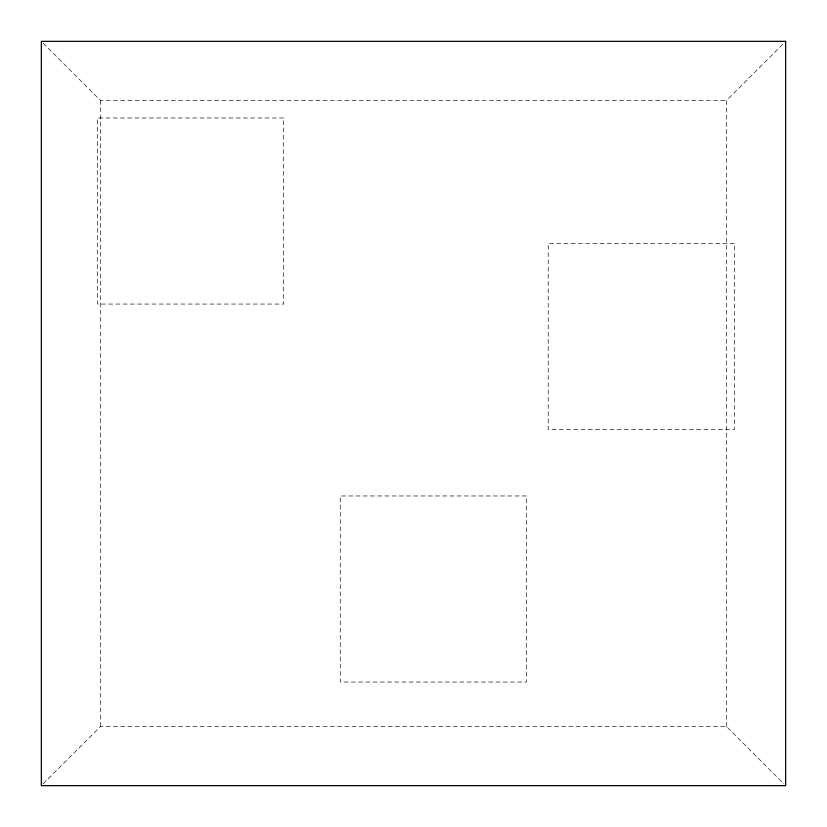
<?xml version="1.0" encoding="UTF-8"?>
<svg xmlns="http://www.w3.org/2000/svg" width="827" height="827" viewBox="0 0 827 827"><rect width="100%" height="100%" fill="white"/><g stroke="black" fill="none" stroke-linecap="round" stroke-linejoin="round"><path stroke-width="0.62" stroke-dasharray="4.13 3.1" d="M43.149 783.851L100.449 726.551L726.551 726.551L783.851 783.851M726.551 726.551L726.551 100.449L783.851 43.149M43.149 43.149L100.449 100.449L726.551 100.449M100.449 100.449L100.449 726.551M283.63 117.982L97.555 117.982L97.555 304.057L283.63 304.057L283.63 117.982M734.293 243.427L548.218 243.427L548.218 429.502L734.293 429.502L734.293 243.427M526.334 495.973L340.259 495.973L340.259 682.048L526.334 682.048L526.334 495.973"/><path stroke-width="1.24" d="M785.65 41.35L41.35 41.35L41.35 785.65L785.65 785.65L785.65 41.35"/></g></svg>
